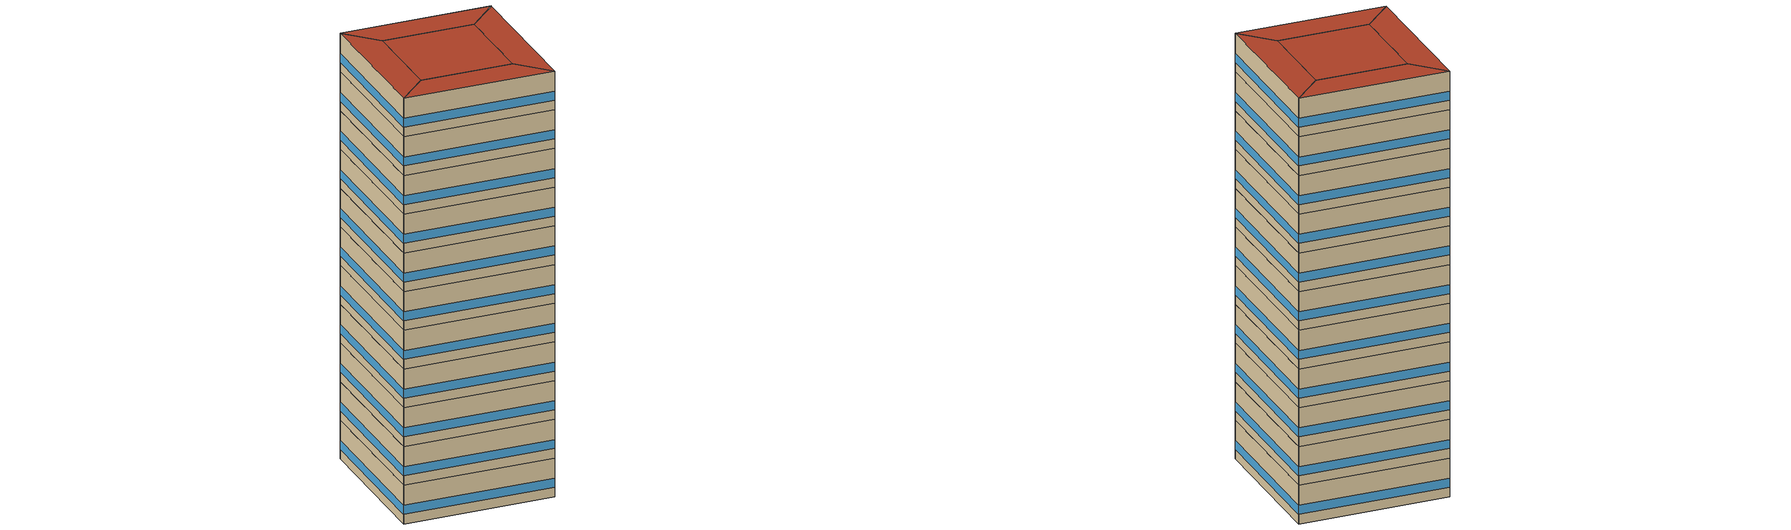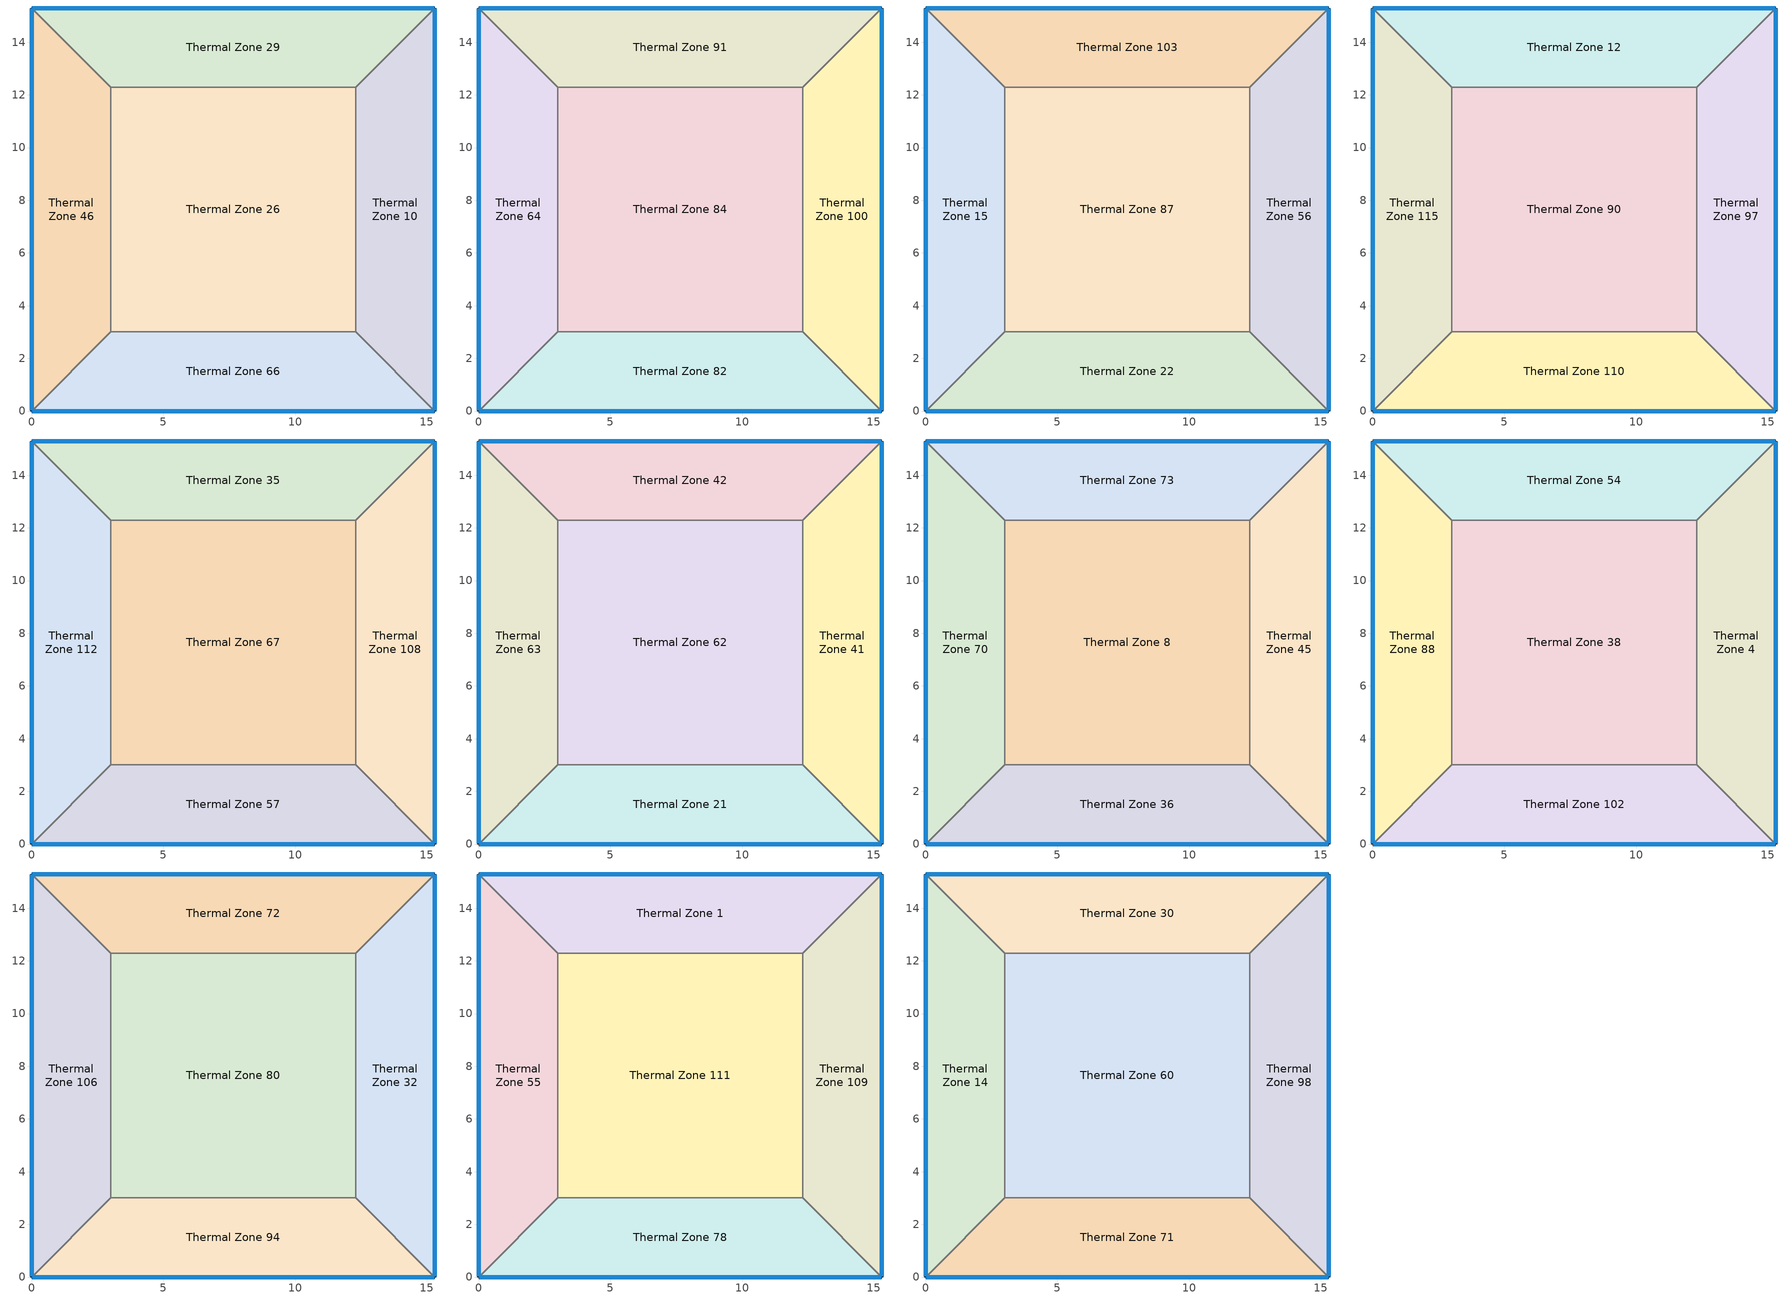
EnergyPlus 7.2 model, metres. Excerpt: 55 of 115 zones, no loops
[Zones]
Thermal Zone 46
 floor to Thermal Zone 96 (000_Interior Floor): 0,0 0,15.3 3,12.3 3,3 z48
 wall outside (ASHRAE_189.1-2009_ExtWall_SteelFrame_ClimateZone 4-8): 0,15.3 0,0 z48:52
 wall to Thermal Zone 29 (000_Interior Wall): 3,12.3 0,15.3 z48:52
 wall to Thermal Zone 26 (000_Interior Wall): 3,3 3,12.3 z48:52
 wall to Thermal Zone 66 (000_Interior Wall): 0,0 3,3 z48:52
 window (ASHRAE_189.1-2009_ExtWindow_ClimateZone 4-5): 0,15.27 0,0.03 z49:49.92
Thermal Zone 10
 floor to Thermal Zone 48 (000_Interior Floor): 15.3,15.3 15.3,0 12.3,3 12.3,12.3 z48
 wall outside (ASHRAE_189.1-2009_ExtWall_SteelFrame_ClimateZone 4-8): 15.3,0 15.3,15.3 z48:52
 wall to Thermal Zone 29 (000_Interior Wall): 15.3,15.3 12.3,12.3 z48:52
 wall to Thermal Zone 26 (000_Interior Wall): 12.3,12.3 12.3,3 z48:52
 wall to Thermal Zone 66 (000_Interior Wall): 12.3,3 15.3,0 z48:52
 window (ASHRAE_189.1-2009_ExtWindow_ClimateZone 4-5): 15.3,0.03 15.3,15.27 z49:49.92
Thermal Zone 26
 floor to Thermal Zone 74 (000_Interior Floor): 3,3 3,12.3 12.3,12.3 12.3,3 z48
 wall to Thermal Zone 29 (000_Interior Wall): 12.3,12.3 3,12.3 z48:52
 wall to Thermal Zone 66 (000_Interior Wall): 3,3 12.3,3 z48:52
Thermal Zone 29
 floor to Thermal Zone 114 (000_Interior Floor): 0,15.3 15.3,15.3 12.3,12.3 3,12.3 z48
 wall outside (ASHRAE_189.1-2009_ExtWall_SteelFrame_ClimateZone 4-8): 15.3,15.3 0,15.3 z48:52
 window (ASHRAE_189.1-2009_ExtWindow_ClimateZone 4-5): 15.27,15.3 0.03,15.3 z49:49.92
Thermal Zone 66
 floor to Thermal Zone 2 (000_Interior Floor): 15.3,0 0,0 3,3 12.3,3 z48
 wall outside (ASHRAE_189.1-2009_ExtWall_SteelFrame_ClimateZone 4-8): 0,0 15.3,0 z48:52
 window (ASHRAE_189.1-2009_ExtWindow_ClimateZone 4-5): 0.03,0 15.27,0 z49:49.92
Thermal Zone 84
 floor to Thermal Zone 26 (000_Interior Floor): 3,3 3,12.3 12.3,12.3 12.3,3 z52
 wall to Thermal Zone 100 (000_Interior Wall): 12.3,3 12.3,12.3 z52:56
 wall to Thermal Zone 91 (000_Interior Wall): 12.3,12.3 3,12.3 z52:56
 wall to Thermal Zone 82 (000_Interior Wall): 3,3 12.3,3 z52:56
 wall to Thermal Zone 64 (000_Interior Wall): 3,12.3 3,3 z52:56
Thermal Zone 64
 floor to Thermal Zone 46 (000_Interior Floor): 0,0 0,15.3 3,12.3 3,3 z52
 wall outside (ASHRAE_189.1-2009_ExtWall_SteelFrame_ClimateZone 4-8): 0,15.3 0,0 z52:56
 wall to Thermal Zone 82 (000_Interior Wall): 0,0 3,3 z52:56
 wall to Thermal Zone 91 (000_Interior Wall): 3,12.3 0,15.3 z52:56
 window (ASHRAE_189.1-2009_ExtWindow_ClimateZone 4-5): 0,15.27 0,0.03 z53:53.92
Thermal Zone 100
 floor to Thermal Zone 10 (000_Interior Floor): 15.3,15.3 15.3,0 12.3,3 12.3,12.3 z52
 wall outside (ASHRAE_189.1-2009_ExtWall_SteelFrame_ClimateZone 4-8): 15.3,0 15.3,15.3 z52:56
 wall to Thermal Zone 82 (000_Interior Wall): 12.3,3 15.3,0 z52:56
 wall to Thermal Zone 91 (000_Interior Wall): 15.3,15.3 12.3,12.3 z52:56
 window (ASHRAE_189.1-2009_ExtWindow_ClimateZone 4-5): 15.3,0.03 15.3,15.27 z53:53.92
Thermal Zone 82
 floor to Thermal Zone 66 (000_Interior Floor): 15.3,0 0,0 3,3 12.3,3 z52
 wall outside (ASHRAE_189.1-2009_ExtWall_SteelFrame_ClimateZone 4-8): 0,0 15.3,0 z52:56
 window (ASHRAE_189.1-2009_ExtWindow_ClimateZone 4-5): 0.03,0 15.27,0 z53:53.92
Thermal Zone 91
 floor to Thermal Zone 29 (000_Interior Floor): 0,15.3 15.3,15.3 12.3,12.3 3,12.3 z52
 wall outside (ASHRAE_189.1-2009_ExtWall_SteelFrame_ClimateZone 4-8): 15.3,15.3 0,15.3 z52:56
 window (ASHRAE_189.1-2009_ExtWindow_ClimateZone 4-5): 15.27,15.3 0.03,15.3 z53:53.92
Thermal Zone 103
 floor to Thermal Zone 91 (000_Interior Floor): 0,15.3 15.3,15.3 12.3,12.3 3,12.3 z56
 wall outside (ASHRAE_189.1-2009_ExtWall_SteelFrame_ClimateZone 4-8): 15.3,15.3 0,15.3 z56:60
 wall to Thermal Zone 56 (000_Interior Wall): 12.3,12.3 15.3,15.3 z56:60
 wall to Thermal Zone 15 (000_Interior Wall): 0,15.3 3,12.3 z56:60
 wall to Thermal Zone 87 (000_Interior Wall): 3,12.3 12.3,12.3 z56:60
 window (ASHRAE_189.1-2009_ExtWindow_ClimateZone 4-5): 15.27,15.3 0.03,15.3 z57:57.92
Thermal Zone 56
 floor to Thermal Zone 100 (000_Interior Floor): 15.3,15.3 15.3,0 12.3,3 12.3,12.3 z56
 wall outside (ASHRAE_189.1-2009_ExtWall_SteelFrame_ClimateZone 4-8): 15.3,0 15.3,15.3 z56:60
 wall to Thermal Zone 22 (000_Interior Wall): 12.3,3 15.3,0 z56:60
 wall to Thermal Zone 87 (000_Interior Wall): 12.3,12.3 12.3,3 z56:60
 window (ASHRAE_189.1-2009_ExtWindow_ClimateZone 4-5): 15.3,0.03 15.3,15.27 z57:57.92
Thermal Zone 87
 floor to Thermal Zone 84 (000_Interior Floor): 3,3 3,12.3 12.3,12.3 12.3,3 z56
 wall to Thermal Zone 15 (000_Interior Wall): 3,12.3 3,3 z56:60
 wall to Thermal Zone 22 (000_Interior Wall): 3,3 12.3,3 z56:60
Thermal Zone 22
 floor to Thermal Zone 82 (000_Interior Floor): 15.3,0 0,0 3,3 12.3,3 z56
 wall outside (ASHRAE_189.1-2009_ExtWall_SteelFrame_ClimateZone 4-8): 0,0 15.3,0 z56:60
 wall to Thermal Zone 15 (000_Interior Wall): 3,3 0,0 z56:60
 window (ASHRAE_189.1-2009_ExtWindow_ClimateZone 4-5): 0.03,0 15.27,0 z57:57.92
Thermal Zone 15
 floor to Thermal Zone 64 (000_Interior Floor): 0,0 0,15.3 3,12.3 3,3 z56
 wall outside (ASHRAE_189.1-2009_ExtWall_SteelFrame_ClimateZone 4-8): 0,15.3 0,0 z56:60
 window (ASHRAE_189.1-2009_ExtWindow_ClimateZone 4-5): 0,15.27 0,0.03 z57:57.92
Thermal Zone 90
 floor to Thermal Zone 87 (000_Interior Floor): 3,3 3,12.3 12.3,12.3 12.3,3 z60
 wall to Thermal Zone 115 (000_Interior Wall): 3,12.3 3,3 z60:64
 wall to Thermal Zone 12 (000_Interior Wall): 12.3,12.3 3,12.3 z60:64
 wall to Thermal Zone 110 (000_Interior Wall): 3,3 12.3,3 z60:64
 wall to Thermal Zone 97 (000_Interior Wall): 12.3,3 12.3,12.3 z60:64
Thermal Zone 97
 floor to Thermal Zone 56 (000_Interior Floor): 15.3,15.3 15.3,0 12.3,3 12.3,12.3 z60
 wall outside (ASHRAE_189.1-2009_ExtWall_SteelFrame_ClimateZone 4-8): 15.3,0 15.3,15.3 z60:64
 wall to Thermal Zone 12 (000_Interior Wall): 15.3,15.3 12.3,12.3 z60:64
 wall to Thermal Zone 110 (000_Interior Wall): 12.3,3 15.3,0 z60:64
 window (ASHRAE_189.1-2009_ExtWindow_ClimateZone 4-5): 15.3,0.03 15.3,15.27 z61:61.92
Thermal Zone 110
 floor to Thermal Zone 22 (000_Interior Floor): 15.3,0 0,0 3,3 12.3,3 z60
 wall outside (ASHRAE_189.1-2009_ExtWall_SteelFrame_ClimateZone 4-8): 0,0 15.3,0 z60:64
 wall to Thermal Zone 115 (000_Interior Wall): 3,3 0,0 z60:64
 window (ASHRAE_189.1-2009_ExtWindow_ClimateZone 4-5): 0.03,0 15.27,0 z61:61.92
Thermal Zone 12
 floor to Thermal Zone 103 (000_Interior Floor): 0,15.3 15.3,15.3 12.3,12.3 3,12.3 z60
 wall outside (ASHRAE_189.1-2009_ExtWall_SteelFrame_ClimateZone 4-8): 15.3,15.3 0,15.3 z60:64
 wall to Thermal Zone 115 (000_Interior Wall): 0,15.3 3,12.3 z60:64
 window (ASHRAE_189.1-2009_ExtWindow_ClimateZone 4-5): 15.27,15.3 0.03,15.3 z61:61.92
Thermal Zone 115
 floor to Thermal Zone 15 (000_Interior Floor): 0,0 0,15.3 3,12.3 3,3 z60
 wall outside (ASHRAE_189.1-2009_ExtWall_SteelFrame_ClimateZone 4-8): 0,15.3 0,0 z60:64
 window (ASHRAE_189.1-2009_ExtWindow_ClimateZone 4-5): 0,15.27 0,0.03 z61:61.92
Thermal Zone 67
 floor to Thermal Zone 90 (000_Interior Floor): 3,3 3,12.3 12.3,12.3 12.3,3 z64
 wall to Thermal Zone 108 (000_Interior Wall): 12.3,3 12.3,12.3 z64:68
 wall to Thermal Zone 112 (000_Interior Wall): 3,12.3 3,3 z64:68
 wall to Thermal Zone 57 (000_Interior Wall): 3,3 12.3,3 z64:68
 wall to Thermal Zone 35 (000_Interior Wall): 12.3,12.3 3,12.3 z64:68
Thermal Zone 57
 floor to Thermal Zone 110 (000_Interior Floor): 15.3,0 0,0 3,3 12.3,3 z64
 wall outside (ASHRAE_189.1-2009_ExtWall_SteelFrame_ClimateZone 4-8): 0,0 15.3,0 z64:68
 wall to Thermal Zone 112 (000_Interior Wall): 3,3 0,0 z64:68
 wall to Thermal Zone 108 (000_Interior Wall): 15.3,0 12.3,3 z64:68
 window (ASHRAE_189.1-2009_ExtWindow_ClimateZone 4-5): 0.03,0 15.27,0 z65:65.92
Thermal Zone 108
 floor to Thermal Zone 97 (000_Interior Floor): 15.3,15.3 15.3,0 12.3,3 12.3,12.3 z64
 wall outside (ASHRAE_189.1-2009_ExtWall_SteelFrame_ClimateZone 4-8): 15.3,0 15.3,15.3 z64:68
 wall to Thermal Zone 35 (000_Interior Wall): 15.3,15.3 12.3,12.3 z64:68
 window (ASHRAE_189.1-2009_ExtWindow_ClimateZone 4-5): 15.3,0.03 15.3,15.27 z65:65.92
Thermal Zone 35
 floor to Thermal Zone 12 (000_Interior Floor): 0,15.3 15.3,15.3 12.3,12.3 3,12.3 z64
 wall outside (ASHRAE_189.1-2009_ExtWall_SteelFrame_ClimateZone 4-8): 15.3,15.3 0,15.3 z64:68
 wall to Thermal Zone 112 (000_Interior Wall): 0,15.3 3,12.3 z64:68
 window (ASHRAE_189.1-2009_ExtWindow_ClimateZone 4-5): 15.27,15.3 0.03,15.3 z65:65.92
Thermal Zone 112
 floor to Thermal Zone 115 (000_Interior Floor): 0,0 0,15.3 3,12.3 3,3 z64
 wall outside (ASHRAE_189.1-2009_ExtWall_SteelFrame_ClimateZone 4-8): 0,15.3 0,0 z64:68
 window (ASHRAE_189.1-2009_ExtWindow_ClimateZone 4-5): 0,15.27 0,0.03 z65:65.92
Thermal Zone 42
 floor to Thermal Zone 35 (000_Interior Floor): 0,15.3 15.3,15.3 12.3,12.3 3,12.3 z68
 wall outside (ASHRAE_189.1-2009_ExtWall_SteelFrame_ClimateZone 4-8): 15.3,15.3 0,15.3 z68:72
 wall to Thermal Zone 63 (000_Interior Wall): 0,15.3 3,12.3 z68:72
 wall to Thermal Zone 41 (000_Interior Wall): 12.3,12.3 15.3,15.3 z68:72
 wall to Thermal Zone 62 (000_Interior Wall): 3,12.3 12.3,12.3 z68:72
 window (ASHRAE_189.1-2009_ExtWindow_ClimateZone 4-5): 15.27,15.3 0.03,15.3 z69:69.92
Thermal Zone 62
 floor to Thermal Zone 67 (000_Interior Floor): 3,3 3,12.3 12.3,12.3 12.3,3 z68
 wall to Thermal Zone 21 (000_Interior Wall): 3,3 12.3,3 z68:72
 wall to Thermal Zone 63 (000_Interior Wall): 3,12.3 3,3 z68:72
 wall to Thermal Zone 41 (000_Interior Wall): 12.3,3 12.3,12.3 z68:72
Thermal Zone 41
 floor to Thermal Zone 108 (000_Interior Floor): 15.3,15.3 15.3,0 12.3,3 12.3,12.3 z68
 wall outside (ASHRAE_189.1-2009_ExtWall_SteelFrame_ClimateZone 4-8): 15.3,0 15.3,15.3 z68:72
 wall to Thermal Zone 21 (000_Interior Wall): 12.3,3 15.3,0 z68:72
 window (ASHRAE_189.1-2009_ExtWindow_ClimateZone 4-5): 15.3,0.03 15.3,15.27 z69:69.92
Thermal Zone 21
 floor to Thermal Zone 57 (000_Interior Floor): 15.3,0 0,0 3,3 12.3,3 z68
 wall outside (ASHRAE_189.1-2009_ExtWall_SteelFrame_ClimateZone 4-8): 0,0 15.3,0 z68:72
 wall to Thermal Zone 63 (000_Interior Wall): 3,3 0,0 z68:72
 window (ASHRAE_189.1-2009_ExtWindow_ClimateZone 4-5): 0.03,0 15.27,0 z69:69.92
Thermal Zone 63
 floor to Thermal Zone 112 (000_Interior Floor): 0,0 0,15.3 3,12.3 3,3 z68
 wall outside (ASHRAE_189.1-2009_ExtWall_SteelFrame_ClimateZone 4-8): 0,15.3 0,0 z68:72
 window (ASHRAE_189.1-2009_ExtWindow_ClimateZone 4-5): 0,15.27 0,0.03 z69:69.92
Thermal Zone 8
 floor to Thermal Zone 62 (000_Interior Floor): 3,3 3,12.3 12.3,12.3 12.3,3 z72
 wall to Thermal Zone 36 (000_Interior Wall): 3,3 12.3,3 z72:76
 wall to Thermal Zone 73 (000_Interior Wall): 12.3,12.3 3,12.3 z72:76
 wall to Thermal Zone 45 (000_Interior Wall): 12.3,3 12.3,12.3 z72:76
 wall to Thermal Zone 70 (000_Interior Wall): 3,12.3 3,3 z72:76
Thermal Zone 36
 floor to Thermal Zone 21 (000_Interior Floor): 15.3,0 0,0 3,3 12.3,3 z72
 wall outside (ASHRAE_189.1-2009_ExtWall_SteelFrame_ClimateZone 4-8): 0,0 15.3,0 z72:76
 wall to Thermal Zone 45 (000_Interior Wall): 15.3,0 12.3,3 z72:76
 wall to Thermal Zone 70 (000_Interior Wall): 3,3 0,0 z72:76
 window (ASHRAE_189.1-2009_ExtWindow_ClimateZone 4-5): 0.03,0 15.27,0 z73:73.92
Thermal Zone 45
 floor to Thermal Zone 41 (000_Interior Floor): 15.3,15.3 15.3,0 12.3,3 12.3,12.3 z72
 wall outside (ASHRAE_189.1-2009_ExtWall_SteelFrame_ClimateZone 4-8): 15.3,0 15.3,15.3 z72:76
 wall to Thermal Zone 73 (000_Interior Wall): 15.3,15.3 12.3,12.3 z72:76
 window (ASHRAE_189.1-2009_ExtWindow_ClimateZone 4-5): 15.3,0.03 15.3,15.27 z73:73.92
Thermal Zone 70
 floor to Thermal Zone 63 (000_Interior Floor): 0,0 0,15.3 3,12.3 3,3 z72
 wall outside (ASHRAE_189.1-2009_ExtWall_SteelFrame_ClimateZone 4-8): 0,15.3 0,0 z72:76
 wall to Thermal Zone 73 (000_Interior Wall): 3,12.3 0,15.3 z72:76
 window (ASHRAE_189.1-2009_ExtWindow_ClimateZone 4-5): 0,15.27 0,0.03 z73:73.92
Thermal Zone 73
 floor to Thermal Zone 42 (000_Interior Floor): 0,15.3 15.3,15.3 12.3,12.3 3,12.3 z72
 wall outside (ASHRAE_189.1-2009_ExtWall_SteelFrame_ClimateZone 4-8): 15.3,15.3 0,15.3 z72:76
 window (ASHRAE_189.1-2009_ExtWindow_ClimateZone 4-5): 15.27,15.3 0.03,15.3 z73:73.92
Thermal Zone 38
 floor to Thermal Zone 8 (000_Interior Floor): 3,3 3,12.3 12.3,12.3 12.3,3 z76
 wall to Thermal Zone 102 (000_Interior Wall): 3,3 12.3,3 z76:80
 wall to Thermal Zone 4 (000_Interior Wall): 12.3,3 12.3,12.3 z76:80
 wall to Thermal Zone 88 (000_Interior Wall): 3,12.3 3,3 z76:80
 wall to Thermal Zone 54 (000_Interior Wall): 12.3,12.3 3,12.3 z76:80
Thermal Zone 102
 floor to Thermal Zone 36 (000_Interior Floor): 15.3,0 0,0 3,3 12.3,3 z76
 wall outside (ASHRAE_189.1-2009_ExtWall_SteelFrame_ClimateZone 4-8): 0,0 15.3,0 z76:80
 wall to Thermal Zone 4 (000_Interior Wall): 15.3,0 12.3,3 z76:80
 wall to Thermal Zone 88 (000_Interior Wall): 3,3 0,0 z76:80
 window (ASHRAE_189.1-2009_ExtWindow_ClimateZone 4-5): 0.03,0 15.27,0 z77:77.92
Thermal Zone 88
 floor to Thermal Zone 70 (000_Interior Floor): 0,0 0,15.3 3,12.3 3,3 z76
 wall outside (ASHRAE_189.1-2009_ExtWall_SteelFrame_ClimateZone 4-8): 0,15.3 0,0 z76:80
 wall to Thermal Zone 54 (000_Interior Wall): 3,12.3 0,15.3 z76:80
 window (ASHRAE_189.1-2009_ExtWindow_ClimateZone 4-5): 0,15.27 0,0.03 z77:77.92
Thermal Zone 54
 floor to Thermal Zone 73 (000_Interior Floor): 0,15.3 15.3,15.3 12.3,12.3 3,12.3 z76
 wall outside (ASHRAE_189.1-2009_ExtWall_SteelFrame_ClimateZone 4-8): 15.3,15.3 0,15.3 z76:80
 wall to Thermal Zone 4 (000_Interior Wall): 12.3,12.3 15.3,15.3 z76:80
 window (ASHRAE_189.1-2009_ExtWindow_ClimateZone 4-5): 15.27,15.3 0.03,15.3 z77:77.92
Thermal Zone 4
 floor to Thermal Zone 45 (000_Interior Floor): 15.3,15.3 15.3,0 12.3,3 12.3,12.3 z76
 wall outside (ASHRAE_189.1-2009_ExtWall_SteelFrame_ClimateZone 4-8): 15.3,0 15.3,15.3 z76:80
 window (ASHRAE_189.1-2009_ExtWindow_ClimateZone 4-5): 15.3,0.03 15.3,15.27 z77:77.92
Thermal Zone 72
 floor to Thermal Zone 54 (000_Interior Floor): 0,15.3 15.3,15.3 12.3,12.3 3,12.3 z80
 wall outside (ASHRAE_189.1-2009_ExtWall_SteelFrame_ClimateZone 4-8): 15.3,15.3 0,15.3 z80:84
 wall to Thermal Zone 106 (000_Interior Wall): 0,15.3 3,12.3 z80:84
 wall to Thermal Zone 32 (000_Interior Wall): 12.3,12.3 15.3,15.3 z80:84
 wall to Thermal Zone 80 (000_Interior Wall): 3,12.3 12.3,12.3 z80:84
 window (ASHRAE_189.1-2009_ExtWindow_ClimateZone 4-5): 15.27,15.3 0.03,15.3 z81:81.92
Thermal Zone 106
 floor to Thermal Zone 88 (000_Interior Floor): 0,0 0,15.3 3,12.3 3,3 z80
 wall outside (ASHRAE_189.1-2009_ExtWall_SteelFrame_ClimateZone 4-8): 0,15.3 0,0 z80:84
 wall to Thermal Zone 94 (000_Interior Wall): 0,0 3,3 z80:84
 wall to Thermal Zone 80 (000_Interior Wall): 3,3 3,12.3 z80:84
 window (ASHRAE_189.1-2009_ExtWindow_ClimateZone 4-5): 0,15.27 0,0.03 z81:81.92
Thermal Zone 94
 floor to Thermal Zone 102 (000_Interior Floor): 15.3,0 0,0 3,3 12.3,3 z80
 wall outside (ASHRAE_189.1-2009_ExtWall_SteelFrame_ClimateZone 4-8): 0,0 15.3,0 z80:84
 wall to Thermal Zone 32 (000_Interior Wall): 15.3,0 12.3,3 z80:84
 wall to Thermal Zone 80 (000_Interior Wall): 12.3,3 3,3 z80:84
 window (ASHRAE_189.1-2009_ExtWindow_ClimateZone 4-5): 0.03,0 15.27,0 z81:81.92
Thermal Zone 80
 floor to Thermal Zone 38 (000_Interior Floor): 3,3 3,12.3 12.3,12.3 12.3,3 z80
 wall to Thermal Zone 32 (000_Interior Wall): 12.3,3 12.3,12.3 z80:84
Thermal Zone 32
 floor to Thermal Zone 4 (000_Interior Floor): 15.3,15.3 15.3,0 12.3,3 12.3,12.3 z80
 wall outside (ASHRAE_189.1-2009_ExtWall_SteelFrame_ClimateZone 4-8): 15.3,0 15.3,15.3 z80:84
 window (ASHRAE_189.1-2009_ExtWindow_ClimateZone 4-5): 15.3,0.03 15.3,15.27 z81:81.92
Thermal Zone 55
 floor to Thermal Zone 106 (000_Interior Floor): 0,0 0,15.3 3,12.3 3,3 z84
 wall outside (ASHRAE_189.1-2009_ExtWall_SteelFrame_ClimateZone 4-8): 0,15.3 0,0 z84:88
 wall to Thermal Zone 1 (000_Interior Wall): 3,12.3 0,15.3 z84:88
 wall to Thermal Zone 78 (000_Interior Wall): 0,0 3,3 z84:88
 wall to Thermal Zone 111 (000_Interior Wall): 3,3 3,12.3 z84:88
 window (ASHRAE_189.1-2009_ExtWindow_ClimateZone 4-5): 0,15.27 0,0.03 z85:85.92
Thermal Zone 1
 floor to Thermal Zone 72 (000_Interior Floor): 0,15.3 15.3,15.3 12.3,12.3 3,12.3 z84
 wall outside (ASHRAE_189.1-2009_ExtWall_SteelFrame_ClimateZone 4-8): 15.3,15.3 0,15.3 z84:88
 wall to Thermal Zone 111 (000_Interior Wall): 3,12.3 12.3,12.3 z84:88
 wall to Thermal Zone 109 (000_Interior Wall): 12.3,12.3 15.3,15.3 z84:88
 window (ASHRAE_189.1-2009_ExtWindow_ClimateZone 4-5): 15.27,15.3 0.03,15.3 z85:85.92
Thermal Zone 111
 floor to Thermal Zone 80 (000_Interior Floor): 3,3 3,12.3 12.3,12.3 12.3,3 z84
 wall to Thermal Zone 109 (000_Interior Wall): 12.3,3 12.3,12.3 z84:88
 wall to Thermal Zone 78 (000_Interior Wall): 3,3 12.3,3 z84:88
Thermal Zone 78
 floor to Thermal Zone 94 (000_Interior Floor): 15.3,0 0,0 3,3 12.3,3 z84
 wall outside (ASHRAE_189.1-2009_ExtWall_SteelFrame_ClimateZone 4-8): 0,0 15.3,0 z84:88
 wall to Thermal Zone 109 (000_Interior Wall): 15.3,0 12.3,3 z84:88
 window (ASHRAE_189.1-2009_ExtWindow_ClimateZone 4-5): 0.03,0 15.27,0 z85:85.92
Thermal Zone 109
 floor to Thermal Zone 32 (000_Interior Floor): 15.3,15.3 15.3,0 12.3,3 12.3,12.3 z84
 wall outside (ASHRAE_189.1-2009_ExtWall_SteelFrame_ClimateZone 4-8): 15.3,0 15.3,15.3 z84:88
 window (ASHRAE_189.1-2009_ExtWindow_ClimateZone 4-5): 15.3,0.03 15.3,15.27 z85:85.92
Thermal Zone 71
 floor to Thermal Zone 78 (000_Interior Floor): 15.3,0 0,0 3,3 12.3,3 z88
 wall outside (ASHRAE_189.1-2009_ExtWall_SteelFrame_ClimateZone 4-8): 0,0 15.3,0 z88:92
 wall to Thermal Zone 14 (000_Interior Wall): 3,3 0,0 z88:92
 wall to Thermal Zone 98 (000_Interior Wall): 15.3,0 12.3,3 z88:92
 wall to Thermal Zone 60 (000_Interior Wall): 12.3,3 3,3 z88:92
 window (ASHRAE_189.1-2009_ExtWindow_ClimateZone 4-5): 0.03,0 15.27,0 z89:89.92
 roof outside (ASHRAE_189.1-2009_ExtRoof_IEAD_ClimateZone 2-5): 12.3,3 3,3 0,0 15.3,0 z92
Thermal Zone 98
 floor to Thermal Zone 109 (000_Interior Floor): 15.3,15.3 15.3,0 12.3,3 12.3,12.3 z88
 wall outside (ASHRAE_189.1-2009_ExtWall_SteelFrame_ClimateZone 4-8): 15.3,0 15.3,15.3 z88:92
 wall to Thermal Zone 60 (000_Interior Wall): 12.3,12.3 12.3,3 z88:92
 wall to Thermal Zone 30 (000_Interior Wall): 15.3,15.3 12.3,12.3 z88:92
 window (ASHRAE_189.1-2009_ExtWindow_ClimateZone 4-5): 15.3,0.03 15.3,15.27 z89:89.92
 roof outside (ASHRAE_189.1-2009_ExtRoof_IEAD_ClimateZone 2-5): 12.3,12.3 12.3,3 15.3,0 15.3,15.3 z92
Thermal Zone 30
 floor to Thermal Zone 1 (000_Interior Floor): 0,15.3 15.3,15.3 12.3,12.3 3,12.3 z88
 wall outside (ASHRAE_189.1-2009_ExtWall_SteelFrame_ClimateZone 4-8): 15.3,15.3 0,15.3 z88:92
 wall to Thermal Zone 14 (000_Interior Wall): 0,15.3 3,12.3 z88:92
 wall to Thermal Zone 60 (000_Interior Wall): 3,12.3 12.3,12.3 z88:92
 window (ASHRAE_189.1-2009_ExtWindow_ClimateZone 4-5): 15.27,15.3 0.03,15.3 z89:89.92
 roof outside (ASHRAE_189.1-2009_ExtRoof_IEAD_ClimateZone 2-5): 3,12.3 12.3,12.3 15.3,15.3 0,15.3 z92
Thermal Zone 14
 floor to Thermal Zone 55 (000_Interior Floor): 0,0 0,15.3 3,12.3 3,3 z88
 wall outside (ASHRAE_189.1-2009_ExtWall_SteelFrame_ClimateZone 4-8): 0,15.3 0,0 z88:92
 wall to Thermal Zone 60 (000_Interior Wall): 3,3 3,12.3 z88:92
 window (ASHRAE_189.1-2009_ExtWindow_ClimateZone 4-5): 0,15.27 0,0.03 z89:89.92
 roof outside (ASHRAE_189.1-2009_ExtRoof_IEAD_ClimateZone 2-5): 3,3 3,12.3 0,15.3 0,0 z92
Thermal Zone 60
 floor to Thermal Zone 111 (000_Interior Floor): 3,3 3,12.3 12.3,12.3 12.3,3 z88
 roof outside (ASHRAE_189.1-2009_ExtRoof_IEAD_ClimateZone 2-5): 12.3,3 12.3,12.3 3,12.3 3,3 z92
[Site:Location]
Chicago Ohare Intl Ap_IL_USA Design_Conditions: Latitude {deg}=41.98; Longitude {deg}=-87.92; Time Zone {hr}=-6; Elevation {m}=201
[SizingPeriod:DesignDay] Day of Month=21; Dry-Bulb Temperature Range Modifier Type=DefaultMultipliers; Barometric Pressure {Pa}=98934; Rain Indicator=No; Snow Indicator=No; Daylight Saving Time Indicator=No
Name | Month | Day Type | Maximum Dry-Bulb Temperature {C} | Daily Dry-Bulb Temperature Range {deltaC} | Humidity Condition Type | Wetbulb or DewPoint at Maximum Dry-Bulb {C} | Wind Speed {m/s} | Wind Direction {deg} | Solar Model Indicator | ASHRAE Clear Sky Optical Depth for Beam Irradiance (taub) | ASHRAE Clear Sky Optical Depth for Diffuse Irradiance (taud) | Sky Clearness
Chicago Ohare Intl Ap Ann Clg 1% Condns WB=>MDB | 7 | SummerDesignDay | 29.6 | 10.5 | Wetbulb | 24.5 | 5.2 | 230 | ASHRAETau | 0.455 | 2.05
Chicago Ohare Intl Ap Ann Clg 2% Condns WB=>MDB | 7 | SummerDesignDay | 28.1 | 10.5 | Wetbulb | 23.5 | 5.2 | 230 | ASHRAETau | 0.455 | 2.05
Chicago Ohare Intl Ap Ann Clg .4% Condns DP=>MDB | 7 | SummerDesignDay | 28.9 | 10.5 | Dewpoint | 23.8 | 5.2 | 230 | ASHRAETau | 0.455 | 2.05
Chicago Ohare Intl Ap Ann Hum_n 99.6% Condns DP=>MCDB | 1 | WinterDesignDay | -19.2 | 0 | Dewpoint | -25.7 | 4.9 | 270 | ASHRAEClearSky |  |  | 0
[Building]
Building 1
[Material] Thermal Absorptance=0.9
Name | Roughness | Thickness {m} | Conductivity {W/m-K} | Density {kg/m3} | Specific Heat {J/kg-K} | Solar Absorptance | Visible Absorptance
Metal Decking | MediumSmooth | 0.0015 | 45.006 | 7680 | 418.4 | 0.7 | 0.3
Roof Membrane | VeryRough | 0.0095 | 0.16 | 1121.29 | 1460 | 0.7 | 0.7
000_M11 100mm lightweight concrete | MediumRough | 0.1016 | 0.53 | 1280 | 840 | 0.7 | 0.7
000_G01a 19mm gypsum board | MediumSmooth | 0.019 | 0.16 | 800 | 1090 | 0.7 | 0.7
Wall Insulation [39] | MediumRough | 0.1184 | 0.045 | 265 | 836.8 | 0.7 | 0.7
Roof Insulation [21] | MediumRough | 0.2105 | 0.049 | 265 | 836.8 | 0.7 | 0.7
000_F16 Acoustic tile | MediumSmooth | 0.0191 | 0.06 | 368 | 590 | 0.7 | 0.7
1/2IN Gypsum | Smooth | 0.0127 | 0.16 | 784.9 | 830 | 0.92 | 0.92
[Material:AirGap]
Name | Thermal Resistance {m2-K/W}
000_F04 Wall air space resistance | 0.15
000_F05 Ceiling air space resistance | 0.18
[Material:NoMass]
MAT-SHEATH: Roughness=Rough; Thermal Resistance {m2-K/W}=0.3626; Thermal Absorptance=0.9; Solar Absorptance=0.7; Visible Absorptance=0.7
[WindowMaterial:Glazing]
Theoretical Glass [207]: Optical Data Type=SpectralAverage; Thickness {m}=0.003; Solar Transmittance at Normal Incidence=0.3311; Front Side Solar Reflectance at Normal Incidence=0.6189; Back Side Solar Reflectance at Normal Incidence=0.6189; Visible Transmittance at Normal Incidence=0.44; Front Side Visible Reflectance at Normal Incidence=0.51; Back Side Visible Reflectance at Normal Incidence=0.51; Infrared Transmittance at Normal Incidence=0; Front Side Infrared Hemispherical Emissivity=0.9; Back Side Infrared Hemispherical Emissivity=0.9; Conductivity {W/m-K}=0.0133; Dirt Correction Factor for Solar and Visible Transmittance=1; Solar Diffusing=No
[Construction]
000_Interior Floor: 000_F16 Acoustic tile, 000_F05 Ceiling air space resistance, 000_M11 100mm lightweight concrete
ASHRAE_189.1-2009_ExtWindow_ClimateZone 4-5: Theoretical Glass [207]
000_Interior Wall: 000_G01a 19mm gypsum board, 000_F04 Wall air space resistance, 000_G01a 19mm gypsum board
ASHRAE_189.1-2009_ExtRoof_IEAD_ClimateZone 2-5: Roof Membrane, Roof Insulation [21], Metal Decking
ASHRAE_189.1-2009_ExtWall_SteelFrame_ClimateZone 4-8: MAT-SHEATH, Wall Insulation [39], 1/2IN Gypsum
[Zone]
Thermal Zone 72; Thermal Zone 38; Thermal Zone 67; Thermal Zone 84; Thermal Zone 71; Thermal Zone 103; Thermal Zone 42; Thermal Zone 102; Thermal Zone 8; Thermal Zone 55; Thermal Zone 46; Thermal Zone 64; Thermal Zone 10; Thermal Zone 98; Thermal Zone 57; Thermal Zone 1; Thermal Zone 26; Thermal Zone 30; Thermal Zone 106; Thermal Zone 88; Thermal Zone 90; Thermal Zone 36; Thermal Zone 108; Thermal Zone 56; Thermal Zone 45; Thermal Zone 62; Thermal Zone 70; Thermal Zone 87; Thermal Zone 41; Thermal Zone 100; Thermal Zone 14; Thermal Zone 29; Thermal Zone 97; Thermal Zone 111; Thermal Zone 78; Thermal Zone 82; Thermal Zone 21; Thermal Zone 22; Thermal Zone 35; Thermal Zone 94; Thermal Zone 109; Thermal Zone 112; Thermal Zone 54; Thermal Zone 80; Thermal Zone 91; Thermal Zone 73; Thermal Zone 110; Thermal Zone 66; Thermal Zone 12; Thermal Zone 15; Thermal Zone 115; Thermal Zone 60; Thermal Zone 63; Thermal Zone 4; Thermal Zone 32
